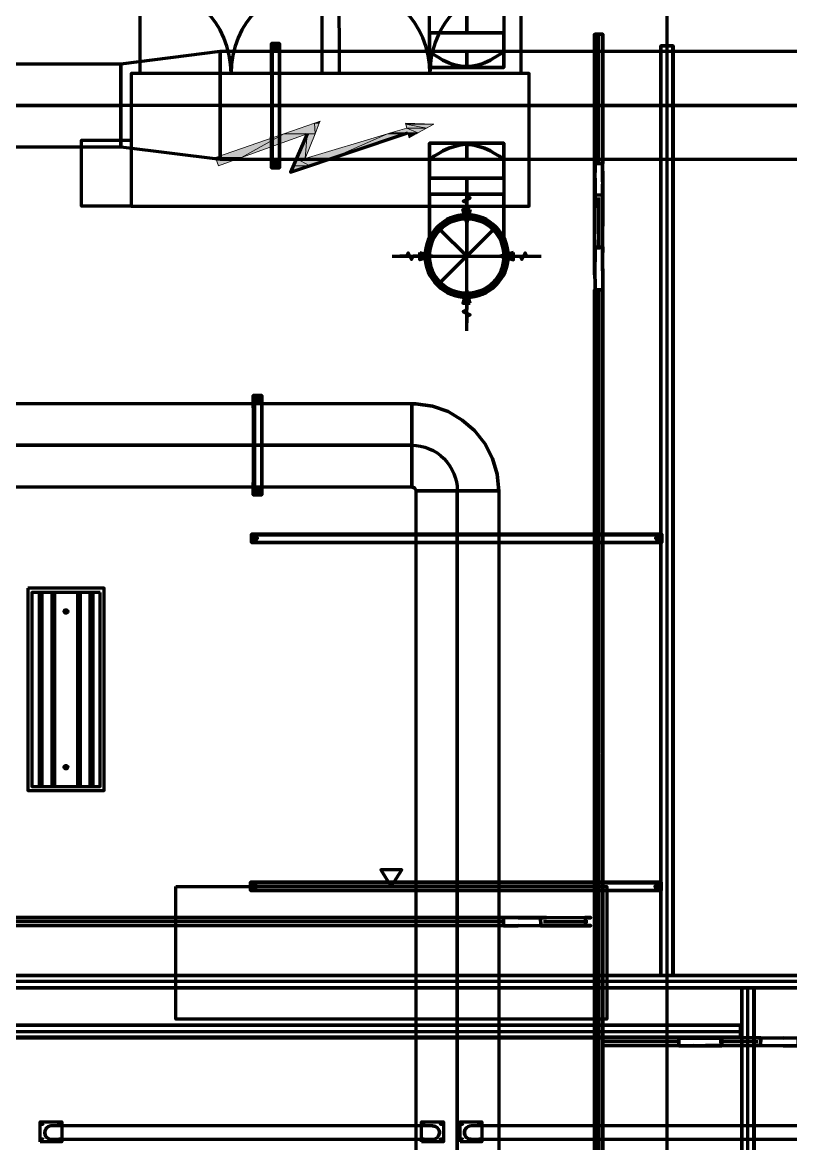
# Model space of a CAD drawing. Extents: x 0 to 1153, y 0 to 816.
# Drawn here: x 560.53 to 590.49, y 437.58 to 481.31 of the extents above; entities that cross this region are included whole.
import ezdxf

# ---------------------------------------------------------------- set-up
doc = ezdxf.new("R2010")
doc.units = 0
doc.header["$MEASUREMENT"] = 0
for name, color, linetype in [('Arch', 7, 'Continuous'), ('Hatch', 7, 'Continuous'), ('HVAC', 7, 'Continuous')]:
    doc.layers.add(name, color=color, linetype=linetype)

msp = doc.modelspace()

# ---------------------------------------------------------------- hatches: boundary and pattern name
at = {"layer": 'Hatch', "linetype": 'Continuous', "lineweight": 0}
for points in [[(572.103, 477.382), (571.913, 477.382), (570.727, 476.97), (571.945, 476.97)], [(576.294, 477.192), (575.522, 477.192), (574.887, 477.001), (575.956, 477.001)], [(575.469, 477.382), (576.569, 477.34), (575.479, 477.34)], [(576.569, 477.34), (575.479, 477.34), (575.522, 477.192), (576.294, 477.192)], [(571.627, 476.97), (570.727, 476.97), (568.06, 476.049), (569.076, 476.049)], [(571.945, 476.97), (571.627, 476.97), (571.204, 476.007), (571.553, 476.007)], [(575.458, 476.97), (574.77, 476.97), (571.553, 476.007), (572.579, 476.007)], [(575.564, 477.001), (574.887, 477.001), (574.77, 476.97), (575.458, 476.97)], [(575.564, 477.001), (575.575, 476.97), (575.617, 476.811), (575.892, 476.97)], [(575.564, 477.001), (575.956, 477.001), (575.892, 476.97)], [(569.076, 476.049), (568.06, 476.049), (568.071, 476.007), (568.96, 476.007)], [(568.071, 476.007), (568.96, 476.007), (568.177, 475.721)], [(571.204, 476.007), (571.087, 475.721), (570.981, 475.467), (571.743, 475.721)], [(571.204, 476.007), (572.579, 476.007), (571.743, 475.721)]]:
    msp.add_hatch(color=11, dxfattribs=at).paths.add_polyline_path(points, flags=0)
at = {"layer": 'Hatch', "linetype": 'Continuous', "lineweight": 211}
msp.add_hatch(color=11, dxfattribs=at).paths.add_polyline_path([(572.135, 477.457), (572.103, 477.382), (571.913, 477.382)], flags=0)

# ---------------------------------------------------------------- linework, layer by layer
at = {"layer": 'Arch', "color": 11, "linetype": 'Continuous', "lineweight": 211}
msp.add_line((585.671, 361.77), (585.671, 717.391), dxfattribs=at)
for points in [[(580.295, 474.144), (580.295, 479.319), (564.769, 479.319), (564.769, 474.144), (580.295, 474.144), (580.295, 476.726)], [(577.861, 474.017), (577.861, 474.282), (577.723, 474.345), (577.988, 474.472), (577.861, 474.536), (577.861, 474.8)], [(576.03, 472.197), (575.765, 472.197), (575.702, 472.07), (575.575, 472.324), (575.511, 472.197), (575.247, 472.197)], [(579.681, 472.197), (579.945, 472.197), (580.009, 472.07), (580.136, 472.324), (580.199, 472.197), (580.464, 472.197)], [(577.861, 470.366), (577.861, 470.112), (577.723, 470.038), (577.988, 469.911), (577.861, 469.847), (577.861, 469.593)], [(578.033, 437.748), (577.977, 437.752), (577.924, 437.768), (577.865, 437.802), (577.826, 437.841), (577.795, 437.887), (577.774, 437.939), (577.766, 437.993), (577.769, 438.048), (577.802, 438.139), (577.767, 438.034), (577.767, 437.98), (577.778, 437.926), (577.809, 437.863), (577.865, 437.802), (577.924, 437.768), (577.977, 437.752), (578.033, 437.748), (592.935, 437.749)]]:
    msp.add_lwpolyline(points, dxfattribs=at)
for points in [[(564.769, 476.726), (564.769, 474.144), (562.832, 474.144), (562.832, 476.726)], [(577.998, 474.017), (577.861, 473.509), (577.712, 474.017)], [(576.03, 472.334), (576.548, 472.197), (576.03, 472.059)], [(579.681, 472.334), (579.162, 472.197), (579.681, 472.059)], [(577.998, 470.366), (577.861, 470.884), (577.712, 470.366)], [(561.213, 437.653), (561.213, 438.425), (562.06, 438.425), (562.06, 437.653)], [(576.093, 437.653), (576.093, 438.425), (576.95, 438.425), (576.95, 437.653)], [(577.596, 437.653), (577.596, 438.425), (578.443, 438.425), (578.443, 437.653)]]:
    msp.add_lwpolyline(points, close=True, dxfattribs=at)
for points in [[(576.524, 438.266), (576.593, 438.259), (576.645, 438.241), (576.702, 438.203), (576.748, 438.151), (576.779, 438.088), (576.79, 438.034), (576.79, 437.98), (576.755, 437.875), (576.755, 437.875), (576.755, 437.875), (576.79, 437.98), (576.79, 438.034), (576.779, 438.088), (576.748, 438.151), (576.702, 438.203), (576.645, 438.241), (576.593, 438.259), (576.524, 438.266), (561.632, 438.266), (561.578, 438.256), (561.527, 438.234), (561.472, 438.194), (561.429, 438.139), (561.406, 438.088), (561.394, 438.034), (561.394, 437.98), (561.406, 437.926), (561.437, 437.863), (561.482, 437.811), (561.539, 437.774), (561.591, 437.755), (561.647, 437.748), (576.524, 437.748, 0.273464), (576.755, 437.875)], [(592.921, 438.266), (578.033, 438.265, 0.273596), (577.802, 438.139)]]:
    msp.add_lwpolyline(points, format="xyb", dxfattribs=at)
for centre, radius in [((561.292, 438.356), 0.037), ((561.97, 438.356), 0.037), ((576.173, 438.356), 0.037), ((576.86, 438.356), 0.037), ((577.665, 438.356), 0.037), ((578.353, 438.356), 0.037), ((561.292, 437.732), 0.037), ((561.97, 437.732), 0.0371), ((576.173, 437.732), 0.0371), ((576.86, 437.732), 0.037), ((577.665, 437.732), 0.0371), ((578.353, 437.732), 0.037)]:
    msp.add_circle(centre, radius, dxfattribs=at)
msp.add_arc((561.652, 438.007), 0.26, 91.3037, 271.8211, dxfattribs=at)
at = {"layer": 'Hatch', "color": 5, "linetype": 'Continuous', "lineweight": 211}
for p, q in [((583.004, 475.816), (583.004, 480.854)), ((585.671, 444.14), (585.671, 480.399)), ((583.004, 474.483), (583.004, 472.451)), ((583.004, 470.884), (583.004, 434.679)), ((561.181, 459.073), (561.181, 451.506)), ((561.287, 459.073), (561.287, 451.506)), ((561.668, 459.073), (561.668, 451.506)), ((561.774, 459.073), (561.774, 451.506)), ((562.674, 459.073), (562.674, 451.506)), ((562.779, 459.073), (562.779, 451.506)), ((563.16, 459.073), (563.16, 451.506)), ((563.266, 459.073), (563.266, 451.506)), ((579.289, 446.236), (520.319, 446.236)), ((580.856, 446.236), (582.581, 446.236)), ((670.93, 443.897), (504.635, 443.897)), ((588.825, 423.249), (588.825, 443.653)), ((504.635, 441.949), (588.539, 441.949)), ((586.137, 441.547), (583.173, 441.547)), ((589.216, 441.547), (587.703, 441.547))]:
    msp.add_line(p, q, dxfattribs=at)
for points in [[(504.148, 541.327), (504.148, 441.706), (504.635, 441.706), (504.158, 441.706), (504.635, 441.706), (588.539, 441.706), (588.539, 442.193), (588.539, 441.727), (588.539, 442.193), (588.539, 441.706), (504.635, 441.706), (504.148, 441.706), (504.148, 541.327)], [(582.845, 471.466), (582.866, 470.884), (582.866, 471.466)], [(583.152, 471.466), (583.173, 470.884), (583.173, 471.466)], [(520.319, 446.394), (579.289, 446.394), (579.289, 446.077), (579.289, 446.394), (579.871, 446.384), (580.559, 446.384), (580.972, 446.384), (580.739, 446.394), (582.485, 446.384), (580.739, 446.394), (580.326, 446.394), (579.871, 446.384), (579.289, 446.384), (580.739, 446.394), (580.739, 446.077), (579.289, 446.087), (580.972, 446.077), (580.972, 446.077), (580.739, 446.077), (582.697, 446.077), (582.697, 446.087), (582.485, 446.087), (582.485, 446.384), (582.697, 446.384), (582.697, 446.394), (582.464, 446.394), (582.485, 446.087), (580.75, 446.087), (580.972, 446.087), (582.697, 446.077), (580.972, 446.077), (580.559, 446.077), (579.871, 446.087), (580.337, 446.087), (580.75, 446.087), (580.739, 446.394), (580.972, 446.384), (580.972, 446.394), (582.697, 446.384), (580.972, 446.394), (579.289, 446.394), (579.289, 446.077), (520.319, 446.077), (579.289, 446.087), (520.319, 446.087), (579.289, 446.077), (579.289, 446.384), (520.319, 446.384), (579.289, 446.394), (520.319, 446.394)], [(579.871, 446.087), (579.289, 446.077), (579.871, 446.077)], [(588.592, 423.249), (588.592, 443.653), (588.592, 423.249), (588.592, 443.653), (588.603, 423.249)], [(504.635, 441.727), (588.539, 441.727), (504.635, 441.727)], [(586.719, 441.706), (586.137, 441.695), (586.719, 441.695)], [(586.719, 441.399), (586.137, 441.388), (586.719, 441.388)]]:
    msp.add_lwpolyline(points, dxfattribs=at)
at = {"layer": 'Hatch', "color": 11, "linetype": 'Continuous', "lineweight": 211}
for points in [[(572.22, 479.319), (572.214, 482.886, 0.414209), (568.664, 479.324, 0.414213), (565.102, 482.886), (565.108, 479.319)], [(579.988, 479.319), (579.983, 482.886, 0.414216), (576.421, 479.324, 0.414213), (572.871, 482.886), (572.876, 479.319)]]:
    msp.add_lwpolyline(points, format="xyb", dxfattribs=at)
at = {"layer": 'Hatch', "color": 5, "linetype": 'Continuous', "lineweight": 211}
for points in [[(582.866, 475.816), (582.845, 475.234), (582.866, 475.816), (582.845, 474.366), (582.845, 474.366), (582.845, 474.588), (583.152, 474.578), (582.845, 474.588), (582.845, 475.816), (583.152, 475.816), (583.152, 480.854), (583.173, 475.816), (583.173, 480.854), (583.173, 475.816), (582.845, 475.816), (582.845, 480.854), (582.866, 475.816), (582.845, 480.854), (583.173, 480.854), (582.866, 480.854), (582.845, 475.816), (583.173, 475.816)], [(585.904, 480.399), (585.904, 444.14), (585.914, 480.399), (585.428, 480.399), (585.904, 480.399), (585.428, 480.399), (585.914, 480.399), (585.914, 444.14), (585.428, 444.14), (585.904, 444.14), (585.428, 444.14), (585.914, 444.14)], [(585.428, 444.14), (585.428, 480.399), (585.428, 444.14), (585.428, 480.399)], [(583.173, 474.366), (583.152, 475.816), (583.173, 475.234), (583.152, 475.816), (583.173, 474.588)], [(582.845, 472.334), (582.845, 472.556), (583.173, 472.556), (583.173, 472.334), (583.152, 472.334), (583.152, 472.546), (582.866, 472.546), (582.866, 472.334), (582.845, 472.334), (582.866, 472.334), (582.866, 472.546), (583.152, 472.546), (583.152, 472.334), (583.173, 472.334), (583.152, 472.546), (583.173, 470.884), (583.152, 472.334), (583.152, 471.921), (583.173, 471.466), (583.173, 472.154), (583.173, 472.556), (582.866, 472.546), (582.866, 472.133), (582.845, 471.466), (582.845, 471.921), (582.845, 472.334), (582.845, 474.588), (583.152, 474.578), (583.152, 474.366), (583.173, 474.366), (583.152, 474.578), (583.173, 474.366), (583.152, 472.334), (583.152, 474.366), (583.152, 474.779), (583.173, 475.234), (583.173, 475.001), (583.173, 474.588), (583.152, 472.546), (583.152, 474.578), (582.866, 474.578), (582.866, 474.366), (582.866, 474.366), (582.845, 474.588), (582.845, 474.366), (582.845, 474.779), (582.866, 475.234), (582.866, 474.991), (582.866, 474.578), (582.845, 472.556), (582.866, 470.884), (582.866, 472.334), (582.845, 474.366)], [(583.173, 470.884), (582.866, 470.884), (582.866, 434.679), (582.845, 470.884), (582.845, 434.679), (582.845, 470.884), (583.173, 470.884), (583.173, 434.679), (583.152, 470.884), (583.173, 434.679), (582.845, 434.679), (583.152, 434.679), (583.173, 470.884), (582.845, 470.884)], [(560.737, 459.243), (560.737, 451.347), (563.711, 451.347), (563.711, 459.243)], [(563.552, 459.073), (560.896, 459.073), (560.896, 451.506), (563.552, 451.506)], [(562.224, 458.407), (562.29, 458.354), (562.287, 458.311), (562.255, 458.277), (562.213, 458.27), (562.175, 458.289), (562.156, 458.327), (562.163, 458.369), (562.197, 458.401), (562.24, 458.405), (562.279, 458.378), (562.292, 458.338), (562.279, 458.297), (562.24, 458.271), (562.197, 458.274), (562.163, 458.306), (562.156, 458.349), (562.179, 458.39), (562.224, 458.407)], [(562.224, 452.332), (562.29, 452.279), (562.287, 452.236), (562.255, 452.202), (562.213, 452.195), (562.171, 452.218), (562.155, 452.257), (562.165, 452.299), (562.202, 452.328), (562.245, 452.328), (562.282, 452.299), (562.292, 452.257), (562.276, 452.218), (562.24, 452.196), (562.197, 452.199), (562.163, 452.231), (562.156, 452.274), (562.175, 452.311), (562.224, 452.332)], [(574.908, 447.611), (575.321, 448.257), (574.506, 448.257)], [(566.505, 447.611), (583.322, 447.611), (583.322, 442.436), (566.505, 442.436)], [(580.739, 446.394), (580.972, 446.394), (580.972, 446.384), (580.739, 446.394), (580.75, 446.087)], [(580.972, 446.087), (580.972, 446.087), (580.739, 446.077)], [(670.93, 444.14), (671.622, 444.141), (671.678, 444.146), (671.733, 444.158), (671.787, 444.177), (671.837, 444.201), (671.9, 444.243), (671.958, 444.266), (671.913, 444.227), (671.865, 444.193), (671.813, 444.165), (671.758, 444.144), (671.701, 444.129), (671.642, 444.121), (671.622, 444.119), (671.608, 444.14), (670.93, 444.119), (671.608, 444.119), (670.93, 444.14), (670.93, 443.653), (670.93, 444.14), (504.635, 444.14), (670.93, 444.14), (504.635, 444.14)], [(504.635, 443.664), (670.93, 443.664), (504.635, 443.653), (504.635, 444.14), (504.635, 443.664), (504.635, 444.14), (504.635, 443.653), (670.93, 443.653), (670.93, 444.14), (670.93, 443.664), (670.93, 444.14), (670.93, 443.653)], [(589.058, 443.653), (589.058, 423.249), (589.068, 443.653), (588.592, 443.653), (589.058, 443.653), (588.592, 443.653), (589.068, 443.653), (589.068, 423.249), (588.592, 423.249), (589.058, 423.249), (588.592, 423.249), (588.603, 422.667), (588.603, 419.936), (588.592, 419.513), (588.592, 416.549), (588.592, 419.513), (588.592, 423.249), (589.068, 423.249)], [(504.635, 442.193), (588.539, 442.193), (504.635, 442.193), (588.539, 442.193), (504.635, 442.193), (504.635, 441.727), (504.635, 442.193), (504.635, 441.706)], [(586.137, 441.388), (586.137, 441.695), (583.173, 441.695), (586.137, 441.706), (583.173, 441.706), (586.137, 441.706), (586.137, 441.388), (583.173, 441.388), (586.137, 441.399), (583.173, 441.388), (583.173, 441.706), (583.173, 441.399), (586.137, 441.388), (586.137, 441.706)], [(587.587, 441.706), (587.809, 441.706), (587.809, 441.388), (587.587, 441.388), (587.587, 441.399), (587.798, 441.399), (587.798, 441.695), (587.587, 441.695), (587.587, 441.706), (587.587, 441.695), (587.798, 441.695), (587.798, 441.399), (587.587, 441.399), (587.587, 441.388), (587.798, 441.399), (586.137, 441.388), (587.587, 441.399), (587.174, 441.399), (586.719, 441.388), (587.407, 441.388), (587.809, 441.388), (587.798, 441.695), (587.386, 441.695), (586.719, 441.706), (587.174, 441.706), (587.587, 441.706), (589.333, 441.706), (589.322, 441.399), (589.1, 441.399), (589.1, 441.388), (589.322, 441.399), (589.1, 441.388), (587.587, 441.399), (589.1, 441.399), (589.513, 441.399), (590.201, 441.388), (589.746, 441.388), (589.333, 441.388), (587.798, 441.399), (589.322, 441.399), (589.322, 441.695), (589.1, 441.695), (589.333, 441.706), (589.1, 441.706), (589.513, 441.706), (590.201, 441.695), (589.735, 441.695), (589.322, 441.695), (587.809, 441.706), (586.137, 441.695), (587.587, 441.695), (589.1, 441.706)], [(590.783, 441.706), (671.364, 441.706), (590.783, 441.695), (671.364, 441.706), (671.364, 441.388), (671.364, 441.695), (590.783, 441.706), (590.783, 441.399), (589.333, 441.388), (589.1, 441.388), (590.783, 441.399), (590.201, 441.388), (590.783, 441.388), (590.783, 441.695), (590.201, 441.706), (590.783, 441.695), (589.1, 441.706), (589.333, 441.706), (589.322, 441.399), (589.333, 441.706), (590.783, 441.706), (590.783, 441.388)]]:
    msp.add_lwpolyline(points, close=True, dxfattribs=at)
at = {"layer": 'Hatch', "color": 11, "linetype": 'Continuous', "lineweight": 0}
for points in [[(572.135, 477.457), (572.103, 477.382), (571.945, 476.97), (571.553, 476.007), (572.579, 476.007), (574.77, 476.97), (575.458, 476.97), (574.887, 477.001), (575.458, 476.97), (574.77, 476.97), (572.579, 476.007), (575.458, 476.97), (575.575, 476.97), (575.892, 476.97), (575.617, 476.811), (575.564, 477.001), (575.892, 476.97), (575.564, 477.001), (574.887, 477.001), (575.956, 477.001), (575.522, 477.192), (576.294, 477.192), (575.479, 477.34), (576.569, 477.34), (575.479, 477.34), (576.294, 477.192), (575.522, 477.192), (575.956, 477.001), (576.294, 477.192), (576.569, 477.34), (575.469, 477.382), (575.522, 477.192), (574.887, 477.001), (574.77, 476.97), (571.553, 476.007), (571.204, 476.007), (571.743, 475.721), (571.204, 476.007), (571.627, 476.97), (569.076, 476.049), (568.96, 476.007), (568.177, 475.721), (568.06, 476.049), (570.727, 476.97), (571.913, 477.382)], [(568.071, 476.007), (568.96, 476.007), (568.06, 476.049), (568.96, 476.007), (568.06, 476.049), (569.076, 476.049), (570.727, 476.97), (571.627, 476.97), (571.945, 476.97), (571.913, 477.382), (572.103, 477.382), (571.913, 477.382), (571.945, 476.97), (570.727, 476.97), (569.076, 476.049), (568.071, 476.007)], [(575.564, 477.001), (575.956, 477.001), (575.892, 476.97), (575.564, 477.001)], [(571.087, 475.721), (571.743, 475.721), (572.579, 476.007), (571.204, 476.007), (571.087, 475.721), (571.743, 475.721), (570.981, 475.467)]]:
    msp.add_lwpolyline(points, close=True, dxfattribs=at)
at = {"layer": 'Hatch', "color": 11, "linetype": 'Continuous', "lineweight": 211}
msp.add_lwpolyline([(571.627, 476.97), (570.981, 475.467), (575.564, 477.001)], dxfattribs=at)
at = {"layer": 'Hatch', "color": 11, "linetype": 'Continuous', "lineweight": 0}
msp.add_lwpolyline([(571.553, 476.007), (571.627, 476.97), (571.553, 476.007)], dxfattribs=at)
at = {"layer": 'HVAC', "color": 6, "linetype": 'Continuous', "lineweight": 211}
for p, q in [((576.517, 476.049), (576.495, 476.028)), ((577.861, 469.286), (577.861, 475.107)), ((578.887, 473.223), (576.823, 471.17)), ((574.95, 472.197), (580.76, 472.197))]:
    msp.add_line(p, q, dxfattribs=at)
for points in [[(579.31, 488.125), (579.31, 480.907), (579.31, 480.176), (579.31, 479.552), (577.861, 479.552), (576.4, 479.552), (576.4, 480.176), (576.4, 480.907), (576.4, 480.176), (576.4, 479.552), (576.4, 480.176), (576.4, 480.907), (576.4, 488.125)], [(570.346, 480.303), (570.408, 480.375), (570.346, 480.303), (570.408, 480.375), (570.346, 480.303), (570.408, 480.375), (570.452, 480.303), (570.408, 480.375), (570.346, 480.303), (570.399, 480.272), (570.452, 480.303), (570.408, 480.375), (570.346, 480.303), (570.399, 480.272), (570.452, 480.303), (570.408, 480.375), (570.346, 480.303), (570.399, 480.272), (570.452, 480.303), (570.408, 480.375), (570.346, 480.303), (570.399, 480.272), (570.452, 480.303), (570.408, 480.375), (570.346, 480.303), (570.399, 480.272), (570.452, 480.303), (570.408, 480.375), (570.346, 480.303), (570.399, 480.272), (570.452, 480.303), (570.408, 480.375), (570.346, 480.303), (570.399, 480.272)], [(570.558, 475.647), (570.558, 480.494), (570.558, 475.647)], [(616.31, 480.176), (568.24, 480.176), (564.367, 479.69), (517.155, 479.69)], [(568.24, 478.07), (568.24, 475.975), (568.24, 480.176), (568.24, 478.07), (568.24, 480.176), (568.24, 475.975), (568.24, 478.07), (564.367, 478.07), (564.367, 479.69), (564.367, 478.07), (564.367, 476.462), (564.367, 478.07)], [(579.247, 480.134), (579.31, 480.176), (579.247, 480.134), (579.194, 480.092), (579.131, 480.06), (579.056, 480.007), (578.972, 479.954), (578.877, 479.901), (578.781, 479.848), (578.665, 479.795), (578.548, 479.743), (578.421, 479.69), (578.284, 479.647), (578.146, 479.616), (577.998, 479.594), (577.712, 479.594), (577.564, 479.616), (577.427, 479.647), (577.289, 479.69), (577.162, 479.743), (577.046, 479.795), (576.929, 479.848), (576.739, 479.954), (576.654, 480.007), (576.58, 480.06), (576.517, 480.092), (576.464, 480.134), (576.411, 480.166), (576.464, 480.134), (576.517, 480.092), (576.58, 480.06), (576.654, 480.007), (576.739, 479.954), (576.929, 479.848), (577.046, 479.795), (577.162, 479.743), (577.289, 479.69), (577.427, 479.647), (577.564, 479.616), (577.712, 479.594), (577.998, 479.594), (578.146, 479.616), (578.284, 479.647), (578.421, 479.69), (578.548, 479.743), (578.665, 479.795), (578.781, 479.848), (578.877, 479.901), (578.972, 479.954), (579.056, 480.007), (579.131, 480.06), (579.194, 480.092), (579.247, 480.134), (579.31, 480.176), (576.4, 480.176), (576.4, 479.552), (579.31, 479.552), (577.861, 479.552), (576.4, 479.552), (579.31, 479.552), (577.861, 479.552), (576.4, 479.552), (579.31, 479.552), (579.31, 480.176)], [(517.155, 476.462), (517.155, 479.69), (517.155, 476.462), (564.367, 476.462), (568.24, 475.975), (616.31, 475.975)], [(564.367, 476.462), (564.367, 479.69), (564.367, 476.462)], [(517.155, 478.07), (564.367, 478.07), (517.155, 478.07)], [(616.31, 478.07), (568.24, 478.07), (616.31, 478.07)], [(570.346, 475.774), (570.408, 475.845), (570.346, 475.774), (570.408, 475.845), (570.346, 475.774), (570.408, 475.845), (570.452, 475.774), (570.408, 475.845), (570.346, 475.774), (570.399, 475.742), (570.452, 475.774), (570.408, 475.845), (570.346, 475.774), (570.399, 475.742), (570.452, 475.774), (570.408, 475.845), (570.346, 475.774), (570.399, 475.742), (570.452, 475.774), (570.408, 475.845), (570.346, 475.774), (570.399, 475.742), (570.452, 475.774), (570.408, 475.845), (570.346, 475.774), (570.399, 475.742), (570.452, 475.774), (570.408, 475.845), (570.346, 475.774), (570.399, 475.742), (570.452, 475.774), (570.408, 475.845), (570.346, 475.774), (570.399, 475.742)], [(576.4, 475.975), (576.442, 476.007), (576.411, 475.975)], [(577.861, 474.62), (577.861, 472.197), (576.823, 473.223)], [(577.861, 472.197), (577.861, 472.197), (577.861, 472.197)], [(569.86, 462.883), (569.86, 466.757), (569.86, 462.883)], [(517.387, 463.529), (517.387, 466.111), (517.387, 463.529), (539.888, 463.529), (543.772, 463.201), (575.712, 463.201), (575.712, 466.439), (543.772, 466.439), (539.888, 466.111), (517.387, 466.111)], [(539.888, 464.82), (539.888, 466.111), (539.888, 464.82), (539.888, 463.529), (539.888, 464.82), (543.772, 464.82), (543.772, 463.201), (543.772, 466.439), (543.772, 464.82), (543.772, 466.439), (543.772, 463.201), (543.772, 464.82), (575.712, 464.82), (543.772, 464.82)], [(569.637, 466.566), (569.71, 466.637), (569.701, 466.534), (569.637, 466.566), (569.71, 466.637), (569.725, 466.581), (569.637, 466.566), (569.71, 466.637), (569.754, 466.566), (569.71, 466.637), (569.637, 466.566), (569.701, 466.534), (569.754, 466.566), (569.71, 466.637), (569.637, 466.566), (569.701, 466.534), (569.754, 466.566), (569.71, 466.637), (569.637, 466.566), (569.701, 466.534), (569.754, 466.566), (569.71, 466.637), (569.637, 466.566), (569.701, 466.534), (569.754, 466.566), (569.71, 466.637), (569.637, 466.566), (569.701, 466.534), (569.754, 466.566), (569.71, 466.637), (569.637, 466.566), (569.701, 466.534), (569.754, 466.566), (569.71, 466.637), (569.637, 466.566), (569.701, 466.534)], [(569.637, 463.01), (569.71, 463.081), (569.701, 462.978), (569.637, 463.01), (569.71, 463.081), (569.725, 463.025), (569.637, 463.01), (569.71, 463.081), (569.754, 463.01), (569.71, 463.081), (569.637, 463.01), (569.701, 462.978), (569.754, 463.01), (569.71, 463.081), (569.637, 463.01), (569.701, 462.978), (569.754, 463.01), (569.71, 463.081), (569.637, 463.01), (569.701, 462.978), (569.754, 463.01), (569.71, 463.081), (569.637, 463.01), (569.701, 462.978), (569.754, 463.01), (569.71, 463.081), (569.637, 463.01), (569.701, 462.978), (569.754, 463.01), (569.71, 463.081), (569.637, 463.01), (569.701, 462.978), (569.754, 463.01), (569.71, 463.081), (569.637, 463.01), (569.701, 462.978)], [(575.881, 425.069), (575.881, 463.042), (579.109, 463.042), (579.109, 425.069)], [(569.457, 461.031), (585.47, 461.031), (569.457, 461.031)], [(585.269, 461.243), (585.33, 461.181), (585.237, 461.19), (585.269, 461.243), (585.33, 461.181), (585.237, 461.19), (585.269, 461.243), (585.33, 461.181), (585.269, 461.137), (585.33, 461.181), (585.269, 461.243), (585.237, 461.19), (585.269, 461.137), (585.33, 461.181), (585.269, 461.243), (585.237, 461.19), (585.269, 461.137), (585.33, 461.181), (585.269, 461.243), (585.237, 461.19), (585.269, 461.137), (585.33, 461.181), (585.269, 461.243), (585.237, 461.19), (585.269, 461.137), (585.33, 461.181), (585.269, 461.243), (585.237, 461.19), (585.269, 461.137), (585.33, 461.181), (585.269, 461.243), (585.237, 461.19), (585.269, 461.137), (585.33, 461.181), (585.269, 461.243), (585.237, 461.19)], [(569.426, 447.453), (585.438, 447.453), (569.426, 447.453)], [(569.553, 447.664), (569.613, 447.602), (569.521, 447.611), (569.553, 447.664), (569.613, 447.602), (569.521, 447.611), (569.553, 447.664), (569.613, 447.602), (569.553, 447.559), (569.613, 447.602), (569.553, 447.664), (569.521, 447.611), (569.553, 447.559), (569.613, 447.602), (569.553, 447.664), (569.521, 447.611), (569.553, 447.559), (569.613, 447.602), (569.553, 447.664), (569.521, 447.611), (569.553, 447.559), (569.613, 447.602), (569.553, 447.664), (569.521, 447.611), (569.553, 447.559), (569.613, 447.602), (569.553, 447.664), (569.521, 447.611), (569.553, 447.559), (569.613, 447.602), (569.553, 447.664), (569.521, 447.611), (569.553, 447.559), (569.613, 447.602), (569.553, 447.664), (569.521, 447.611)], [(585.237, 447.664), (585.298, 447.602), (585.205, 447.611), (585.237, 447.664), (585.298, 447.602), (585.205, 447.611), (585.237, 447.664), (585.298, 447.602), (585.237, 447.559), (585.298, 447.602), (585.237, 447.664), (585.205, 447.611), (585.237, 447.559), (585.298, 447.602), (585.237, 447.664), (585.205, 447.611), (585.237, 447.559), (585.298, 447.602), (585.237, 447.664), (585.205, 447.611), (585.237, 447.559), (585.298, 447.602), (585.237, 447.664), (585.205, 447.611), (585.237, 447.559), (585.298, 447.602), (585.237, 447.664), (585.205, 447.611), (585.237, 447.559), (585.298, 447.602), (585.237, 447.664), (585.205, 447.611), (585.237, 447.559), (585.298, 447.602), (585.237, 447.664), (585.205, 447.611)]]:
    msp.add_lwpolyline(points, dxfattribs=at)
for points in [[(577.861, 480.907), (576.4, 480.907), (579.31, 480.907), (577.861, 480.907), (576.4, 480.907), (579.31, 480.907), (577.861, 480.907), (576.4, 480.907), (579.31, 480.907), (576.4, 480.907), (579.31, 480.907), (579.31, 480.176), (579.31, 479.552), (579.31, 480.176), (579.31, 480.907), (577.861, 480.907), (577.861, 488.125)], [(570.272, 480.494), (570.272, 475.647), (570.241, 480.494), (570.558, 480.494), (570.241, 480.494), (570.241, 475.647), (570.558, 475.647), (570.241, 475.647)], [(577.861, 479.552), (579.31, 479.552), (576.4, 479.552), (577.861, 479.552), (577.861, 480.176)], [(576.4, 480.176), (576.464, 480.134)], [(577.861, 475.245), (576.4, 475.245), (579.31, 475.245), (577.861, 475.245), (576.4, 475.245), (579.31, 475.245), (577.861, 475.245), (576.4, 475.245), (579.31, 475.245), (576.4, 475.245), (576.4, 475.975), (576.4, 476.599), (579.31, 476.599), (577.861, 476.599), (576.4, 476.599), (579.31, 476.599), (577.861, 476.599), (576.4, 476.599), (579.31, 476.599), (577.861, 476.599), (576.4, 476.599), (576.4, 475.975), (576.4, 475.245), (579.31, 475.245), (577.861, 475.245), (577.861, 474.62)], [(577.861, 476.557), (577.998, 476.546), (578.146, 476.525), (578.284, 476.493), (578.421, 476.451), (578.548, 476.409), (578.665, 476.356), (578.781, 476.303), (578.877, 476.239), (578.972, 476.186), (579.056, 476.134), (579.131, 476.091), (579.194, 476.049), (579.215, 476.028), (579.247, 476.017), (579.3, 475.975), (579.31, 475.975), (579.3, 475.975), (579.268, 476.007), (579.215, 476.028), (579.131, 476.091), (579.056, 476.134), (578.972, 476.186), (578.877, 476.239), (578.781, 476.303), (578.665, 476.356), (578.548, 476.409), (578.421, 476.451), (578.284, 476.493), (578.146, 476.525), (577.998, 476.546), (577.861, 476.557), (577.712, 476.546), (577.564, 476.525), (577.427, 476.493), (577.289, 476.451), (577.162, 476.409), (577.046, 476.356), (576.929, 476.303), (576.834, 476.239), (576.739, 476.186), (576.654, 476.134), (576.58, 476.091), (576.517, 476.049), (576.411, 475.975), (576.411, 475.975), (576.464, 476.017), (576.517, 476.049), (576.58, 476.091), (576.654, 476.134), (576.739, 476.186), (576.834, 476.239), (576.929, 476.303), (577.046, 476.356), (577.162, 476.409), (577.289, 476.451), (577.427, 476.493), (577.564, 476.525), (577.712, 476.546), (577.861, 476.599), (579.31, 476.599), (576.4, 476.599), (577.861, 476.599), (577.861, 475.975)], [(576.4, 474.62), (579.31, 474.62), (576.4, 474.62), (579.31, 474.62), (576.4, 474.62), (579.31, 474.62), (576.4, 474.62), (579.31, 474.62)], [(569.574, 466.757), (569.574, 462.883), (569.531, 466.757), (569.86, 466.757), (569.531, 466.757), (569.531, 462.883), (569.86, 462.883), (569.531, 462.883)], [(585.47, 461.317), (569.457, 461.317), (585.47, 461.349), (585.47, 461.031), (585.47, 461.349), (569.457, 461.349), (569.457, 461.031), (569.457, 461.349)], [(569.611, 461.232), (569.647, 461.204), (569.645, 461.181), (569.628, 461.162), (569.605, 461.159), (569.585, 461.169), (569.574, 461.189), (569.578, 461.212), (569.596, 461.229), (569.608, 461.232), (569.577, 461.21), (569.611, 461.158), (569.589, 461.165), (569.576, 461.183), (569.576, 461.207), (569.591, 461.227), (569.614, 461.232), (569.635, 461.223), (569.647, 461.204), (569.648, 461.198), (569.648, 461.243), (569.648, 461.192), (569.639, 461.171), (569.633, 461.165), (569.68, 461.19), (569.68, 461.19), (569.63, 461.164), (569.62, 461.159), (569.648, 461.137), (569.617, 461.159), (569.584, 461.137), (569.614, 461.158), (569.563, 461.19), (569.563, 461.19), (569.584, 461.137), (569.648, 461.137), (569.68, 461.19), (569.648, 461.243), (569.584, 461.243), (569.563, 461.19), (569.584, 461.137), (569.648, 461.137), (569.648, 461.137), (569.68, 461.19), (569.68, 461.19), (569.648, 461.243), (569.648, 461.243), (569.584, 461.243), (569.563, 461.19), (569.563, 461.19), (569.584, 461.137), (569.648, 461.137), (569.68, 461.19), (569.648, 461.243), (569.584, 461.243), (569.563, 461.19), (569.584, 461.137), (569.648, 461.137), (569.648, 461.137), (569.68, 461.19), (569.68, 461.19), (569.648, 461.243), (569.648, 461.243), (569.584, 461.243), (569.563, 461.19), (569.563, 461.19), (569.584, 461.137), (569.648, 461.137), (569.68, 461.19), (569.648, 461.243), (569.584, 461.243), (569.563, 461.19), (569.584, 461.137), (569.648, 461.137), (569.68, 461.19), (569.648, 461.243), (569.584, 461.243)], [(585.438, 447.738), (569.426, 447.738), (585.438, 447.77), (585.438, 447.453), (585.438, 447.77), (569.426, 447.77), (569.426, 447.453), (569.426, 447.77)]]:
    msp.add_lwpolyline(points, close=True, dxfattribs=at)
for points in [[(579.31, 472.202, -0.414215), (577.855, 470.725, -0.414215), (576.4, 472.202), (576.4, 474.62), (576.4, 472.202, -0.414205), (577.855, 473.657, -0.414205), (579.31, 472.202, -0.414215), (577.855, 470.725, -0.414215), (576.4, 472.202, -0.414205), (577.855, 473.657, -0.414205), (579.31, 472.202), (579.31, 474.62), (579.31, 472.202, 0.414205), (577.855, 473.657, 0.414205), (576.4, 472.202), (576.4, 474.62), (576.4, 475.245), (576.4, 475.975), (576.4, 476.599), (576.4, 475.975), (579.31, 475.975), (579.31, 476.599), (579.31, 475.975), (579.31, 475.245), (579.31, 475.975), (579.31, 476.599), (579.31, 475.975), (579.31, 475.245), (579.31, 474.62), (579.31, 472.202, -0.414215), (577.855, 470.725, 0.414215), (579.31, 472.202, 0.414205), (577.855, 473.657, 0.414205), (576.4, 472.202, 0.414215), (577.855, 470.725, 0.414214), (579.31, 472.202, 0.414215), (577.855, 473.678, 0.414226), (576.4, 472.202, 0.414225), (577.855, 470.725, 0.414214), (579.31, 472.202, 0.414215), (577.855, 473.678, 0.414226), (576.4, 472.202, 0.414225), (577.855, 470.747, -0.414215), (576.4, 472.202)], [(575.712, 464.82), (575.712, 466.439), (575.712, 463.201), (575.712, 464.82), (575.712, 466.439), (575.871, 466.439), (576.517, 466.344), (577.13, 466.132), (577.681, 465.804), (578.167, 465.391), (578.57, 464.884), (578.866, 464.301), (579.046, 463.688), (579.109, 463.042), (577.49, 463.042), (575.881, 463.042), (575.839, 463.148), (575.712, 463.201), (575.712, 466.439), (575.871, 466.439), (576.517, 466.344), (577.13, 466.132), (577.681, 465.804), (578.167, 465.391), (578.57, 464.884), (578.866, 464.301), (579.046, 463.688), (579.109, 463.042), (575.881, 463.042), (577.49, 463.042), (579.109, 463.042), (575.881, 463.042), (575.839, 463.148), (575.712, 463.201), (575.712, 464.82), (575.712, 466.439), (575.712, 463.201), (575.839, 463.148), (575.881, 463.042), (579.109, 463.042), (579.046, 463.688), (578.866, 464.301), (578.57, 464.884), (578.167, 465.391), (577.681, 465.804), (577.13, 466.132), (576.517, 466.344), (575.871, 466.439), (575.712, 466.439), (575.712, 463.201), (575.712, 464.82, -0.41422), (577.49, 463.042), (577.49, 425.069), (577.49, 463.042), (579.109, 463.042), (575.881, 463.042), (577.49, 463.042)]]:
    msp.add_lwpolyline(points, format="xyb", dxfattribs=at)
for points in [[(577.855, 470.588, 0.414214), (579.469, 472.202, 0.414205), (577.855, 473.816, 0.414205), (576.241, 472.202, 0.414214), (577.855, 470.588, 0.414214), (579.469, 472.202, 0.414205), (577.855, 473.816, 0.414205), (576.241, 472.202, 0.414214)], [(577.855, 470.673, 0.414206), (579.385, 472.202, 0.414207), (577.855, 473.731, 0.414211), (576.326, 472.202, 0.41421)]]:
    msp.add_lwpolyline(points, format="xyb", close=True, dxfattribs=at)
for radius in [1.614, 1.455]:
    msp.add_circle((577.855, 472.202), radius, dxfattribs=at)
for p in [(570.346, 480.367), (570.346, 480.367), (570.346, 480.367), (570.399, 480.399), (570.399, 480.399), (570.399, 480.399), (570.399, 480.272), (570.399, 480.272), (570.399, 480.272), (570.452, 480.367), (570.452, 480.367), (570.452, 480.367), (570.452, 480.303), (570.452, 480.303), (570.452, 480.303), (570.399, 475.869), (570.399, 475.869), (570.399, 475.869), (570.346, 475.837), (570.346, 475.837), (570.346, 475.837), (570.399, 475.742), (570.399, 475.742), (570.399, 475.742), (570.452, 475.837), (570.452, 475.837), (570.452, 475.837), (570.452, 475.774), (570.452, 475.774), (570.452, 475.774), (577.861, 472.197), (569.701, 466.661), (569.701, 466.661), (569.701, 466.661), (569.637, 466.63), (569.637, 466.63), (569.637, 466.63), (569.701, 466.534), (569.701, 466.534), (569.701, 466.534), (569.754, 466.63), (569.754, 466.63), (569.754, 466.63), (569.754, 466.566), (569.754, 466.566), (569.754, 466.566), (569.637, 463.074), (569.637, 463.074), (569.637, 463.074), (569.701, 463.105), (569.701, 463.105), (569.701, 463.105), (569.701, 462.978), (569.701, 462.978), (569.701, 462.978), (569.754, 463.074), (569.754, 463.074), (569.754, 463.074), (569.754, 463.01), (569.754, 463.01), (569.754, 463.01), (569.563, 461.19), (569.563, 461.19), (569.563, 461.19), (569.584, 461.137), (569.584, 461.137), (569.584, 461.137), (569.648, 461.243), (569.648, 461.243), (569.648, 461.243), (569.648, 461.137), (569.648, 461.137), (569.648, 461.137), (569.68, 461.19), (569.68, 461.19), (569.68, 461.19), (585.237, 461.19), (585.237, 461.19), (585.237, 461.19), (585.269, 461.137), (585.269, 461.137), (585.269, 461.137), (585.332, 461.243), (585.332, 461.243), (585.332, 461.243), (585.332, 461.137), (585.332, 461.137), (585.332, 461.137), (585.364, 461.19), (585.364, 461.19), (585.364, 461.19), (569.521, 447.611), (569.521, 447.611), (569.521, 447.611), (569.553, 447.559), (569.553, 447.559), (569.553, 447.559), (569.616, 447.664), (569.616, 447.664), (569.616, 447.664), (569.616, 447.559), (569.616, 447.559), (569.616, 447.559), (569.648, 447.611), (569.648, 447.611), (569.648, 447.611), (585.205, 447.611), (585.205, 447.611), (585.205, 447.611), (585.237, 447.559), (585.237, 447.559), (585.237, 447.559), (585.301, 447.664), (585.301, 447.664), (585.301, 447.664), (585.301, 447.559), (585.301, 447.559), (585.301, 447.559), (585.332, 447.611), (585.332, 447.611), (585.332, 447.611)]:
    msp.add_point(p, dxfattribs=at)

doc.saveas('drawing.dxf')
